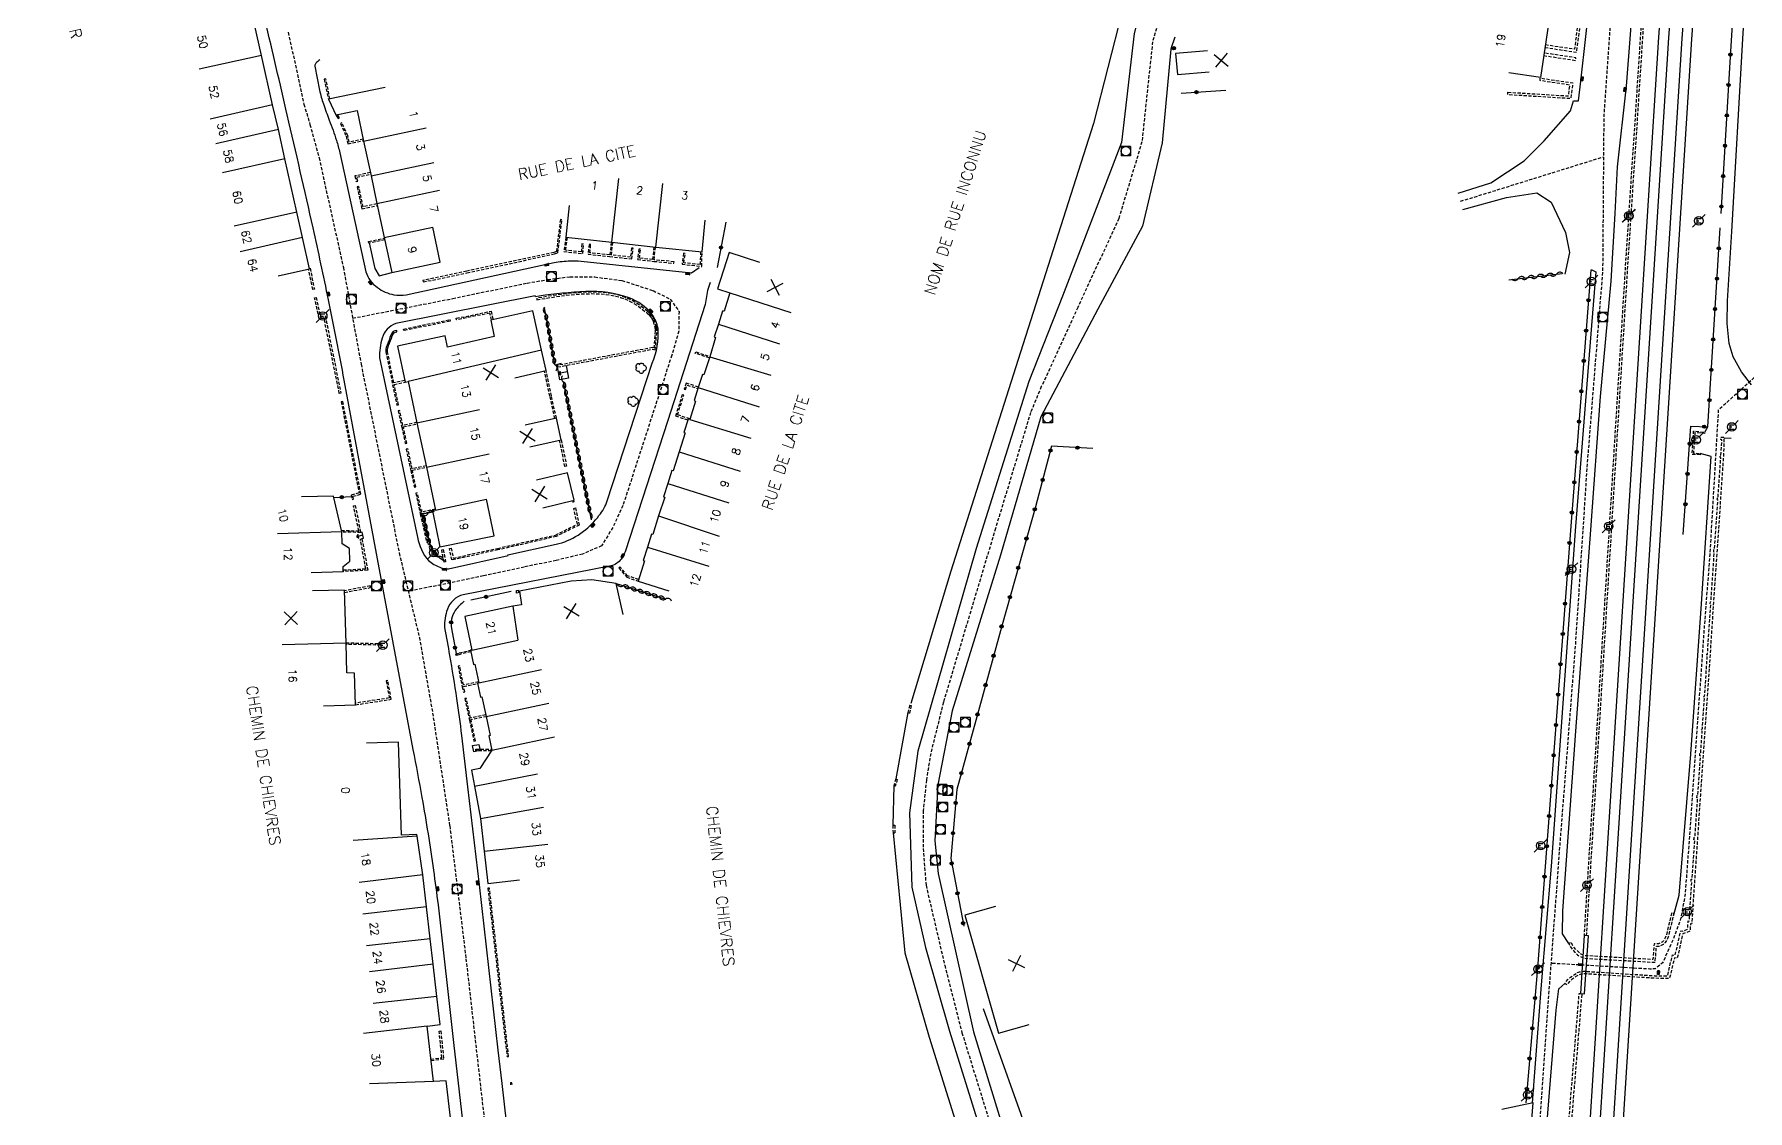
# Model space of a CAD drawing. Header units: millimetres. Extents: x 111999 to 113000, y 155000 to 156001.
# Drawn here: x 112096.5 to 112364.1, y 155271.9 to 155439.9 of the extents above; entities that cross this region are included whole.
import ezdxf
from ezdxf.enums import TextEntityAlignment as Align

# ---------------------------------------------------------------- set-up
doc = ezdxf.new("R2010")
doc.units = ezdxf.units.MM
doc.linetypes.add('DASHED', pattern=[0.75, 0.5, -0.25])
doc.layers.get('0').update_dxf_attribs({"linetype": 'CONTINUOUS'})
for name, color, linetype in [('W0001', 6, 'DASHED'), ('W0008', 7, 'CONTINUOUS'), ('W0100', 7, 'CONTINUOUS'), ('W0112', 1, 'DASHED'), ('W0120', 7, 'CONTINUOUS'), ('W0211', 2, 'CONTINUOUS'), ('W0300', 7, 'CONTINUOUS'), ('W0302', 3, 'CONTINUOUS'), ('W0310', 3, 'CONTINUOUS'), ('W0322', 7, 'CONTINUOUS'), ('W0334', 7, 'CONTINUOUS'), ('W0400', 7, 'CONTINUOUS'), ('W0420', 7, 'CONTINUOUS'), ('W0471', 7, 'CONTINUOUS'), ('W0700', 7, 'CONTINUOUS'), ('W0989', 7, 'CONTINUOUS'), ('W0991', 7, 'CONTINUOUS'), ('W1102', 7, 'CONTINUOUS')]:
    doc.layers.add(name, color=color, linetype=linetype)
doc.styles.get("Standard").update_dxf_attribs({"font": 'romans.shx', "width": 0.85})

# ---------------------------------------------------------------- blocks, each defined once
blk = doc.blocks.new('T300')
for p, q in [((-0.8, 0.51), (-0.86, 0.34)), ((-0.86, 0.34), (-0.86, 0.17)), ((-0.86, 0.17), (-0.74, 0.06)), ((-0.69, 0.63), (-0.8, 0.51)), ((-0.8, -0.06), (-0.74, 0.06)), ((-0.74, 0.06), (-0.69, 0.11)), ((-0.57, 0.69), (-0.69, 0.63)), ((-0.46, 0.69), (-0.57, 0.69)), ((-0.29, 0.63), (-0.46, 0.69)), ((-0.29, 0.63), (-0.17, 0.74)), ((-0.23, 0.57), (-0.29, 0.63)), ((-0.17, 0.74), (-0.06, 0.8)), ((-0.06, 0.8), (0.06, 0.8)), ((0.06, 0.8), (0.23, 0.74)), ((0.23, 0.74), (0.34, 0.63)), ((0.34, 0.63), (0.4, 0.51)), ((0.46, 0.46), (0.34, 0.46)), ((0.4, 0.51), (0.4, 0.46)), ((0.57, 0.4), (0.46, 0.46)), ((0.57, 0.4), (0.69, 0.29)), ((0.69, 0.29), (0.74, 0.17)), ((0.74, 0.06), (0.69, -0.17)), ((0.74, 0.17), (0.74, 0.06)), ((-0.8, -0.17), (-0.8, -0.06)), ((-0.8, -0.23), (-0.8, -0.17)), ((-0.74, -0.34), (-0.8, -0.23)), ((-0.69, -0.4), (-0.74, -0.34)), ((-0.51, -0.46), (-0.69, -0.4)), ((-0.4, -0.46), (-0.51, -0.46)), ((-0.4, -0.46), (-0.34, -0.46)), ((-0.34, -0.46), (-0.34, -0.4)), ((-0.34, -0.51), (-0.34, -0.46)), ((-0.29, -0.63), (-0.34, -0.51)), ((-0.17, -0.74), (-0.29, -0.63)), ((-0.06, -0.8), (-0.17, -0.74)), ((0.06, -0.8), (-0.06, -0.8)), ((0.17, -0.74), (0.06, -0.8)), ((0.23, -0.69), (0.17, -0.74)), ((0.29, -0.46), (0.23, -0.46)), ((0.29, -0.63), (0.23, -0.69)), ((0.46, -0.4), (0.29, -0.46)), ((0.34, -0.51), (0.29, -0.63)), ((0.34, -0.51), (0.34, -0.46)), ((0.57, -0.34), (0.46, -0.4)), ((0.63, -0.29), (0.57, -0.34)), ((0.69, -0.17), (0.63, -0.29))]:
    blk.add_line(p, q)
blk = doc.blocks.new('T400')
for p, q in [((-0.15, 0.3), (0.15, 0.3)), ((-0.15, -0.25), (-0.15, 0.3)), ((-0.15, 0.15), (0.15, 0.15)), ((-0.15, 0), (0.15, 0)), ((0.15, 0.3), (0.15, -0.25)), ((-0.15, -0.15), (0.15, -0.15)), ((-0.15, -0.25), (-0.15, -0.3)), ((-0.15, -0.3), (0.15, -0.3)), ((0.15, -0.3), (0.15, -0.25))]:
    blk.add_line(p, q)
blk = doc.blocks.new('T420')
for p, q in [((0.75, 0.75), (-0.75, 0.75)), ((-0.75, 0.75), (-0.75, -0.75)), ((0.75, 0.75), (0.75, -0.75)), ((0.75, -0.75), (-0.75, -0.75))]:
    blk.add_line(p, q)
blk.add_ellipse((0, 0), major_axis=(-0.53, 0.53), ratio=1, start_param=3.926991, end_param=10.210176)
blk = doc.blocks.new('t112o')
at = {"color": 0, "linetype": 'Continuous'}
for p, q in [((-0.5, 0.5), (0.5, 0.5)), ((-0.5, -0.5), (-0.5, 0.5)), ((0.5, 0.5), (0.5, -0.5)), ((0.5, -0.5), (-0.5, -0.5))]:
    blk.add_line(p, q, dxfattribs=at)
blk = doc.blocks.new('T471')
for p, q in [((-0.333334, 0.333334), (-0.333334, -0.333334)), ((-0.333334, 0.333334), (0.333334, 0.333334)), ((-0.333334, 0), (0, 0)), ((0.500001, 0.500001), (1.000002, 1.000002)), ((-0.500001, -0.500001), (-1.000002, -1.000002)), ((-0.333334, -0.333334), (0.333334, -0.333334))]:
    blk.add_line(p, q)
blk.add_ellipse((0, 0), major_axis=(0.471405, 0.471405), ratio=1, start_param=5.4977871438, end_param=11.780972451)
blk = doc.blocks.new('t310o')
at = {"color": 0, "linetype": 'Continuous'}
for centre, start, end in [((-0.5, 0.38), 216.8699, 323.1304), ((0.5, -0.37), 36.8699, 143.1303)]:
    blk.add_arc(centre, 0.625, start, end, dxfattribs=at)
blk = doc.blocks.new('t322o')
at = {"color": 0, "linetype": 'Continuous'}
for radius in [0.25, 0.15]:
    blk.add_circle((0, 0), radius, dxfattribs=at)
blk = doc.blocks.new('t991o')
at = {"color": 0, "linetype": 'Continuous'}
for p, q in [((-1, 1), (1, -1)), ((-1, -1), (1, 1))]:
    blk.add_line(p, q, dxfattribs=at)

msp = doc.modelspace()

# ---------------------------------------------------------------- linework, layer by layer
at = {"layer": 'W0001', "flags": 128}
for points in [[(112328.58, 155236.28), (112329.6, 155246.34), (112330.59, 155255.08), (112331.27, 155265.1), (112332.6, 155284.31), (112334.87, 155314.83), (112337.19, 155344.54), (112339.04, 155372.85), (112341.05, 155397.93), (112341.46, 155403.01), (112341.64, 155427.07), (112342.76, 155443.35), (112345.53, 155471.88), (112347.35, 155491.83), (112349.83, 155514), (112352, 155534.88), (112355.13, 155554.93), (112358.13, 155574.32), (112359.72, 155585.38), (112360.84, 155594.91), (112362.13, 155606.33), (112362.9, 155617.39), (112363.73, 155629.98), (112369.32, 155635.98), (112378.62, 155629.68), (112391.73, 155629.72), (112426.3, 155630.25), (112440.44, 155630.51), (112453.53, 155632.37), (112470.94, 155634.93), (112479.69, 155637.58), (112489.51, 155647.74), (112496.94, 155660.63)], [(112319.22, 155413.86), (112341.59, 155420.82)], [(112367.31, 155388.34), (112359.47, 155381.24), (112358.14, 155358.71), (112357.19, 155346.34), (112355.12, 155316.88), (112354.29, 155305.63), (112353.54, 155301.61), (112352.48, 155298.74), (112350.78, 155294.97), (112349.63, 155294.02), (112348.8, 155293.99), (112333.39, 155294.89)]]:
    msp.add_lwpolyline(points, dxfattribs=at)
at = {"layer": 'W0001'}
for points in [[(112276.9, 155458.88), (112271.12, 155438.76), (112269.46, 155423.13), (112265.84, 155411.17), (112259.46, 155397.3), (112253.75, 155384.92), (112252.08, 155380.89), (112246.6, 155362.8), (112238.46, 155335.65), (112236.48, 155327.67), (112235.8, 155323.52), (112235.31, 155318.75), (112235.29, 155312.82), (112235.75, 155307.07), (112238.66, 155294.59), (112241.36, 155284.06), (112247.01, 155265.79)], [(112136.14, 155440.24), (112138.6, 155429.03), (112139.54, 155425.85), (112140.95, 155420.65), (112144.75, 155403.52), (112147.52, 155388.43), (112153.47, 155358.96), (112156.62, 155345.77), (112158.69, 155333.97), (112161.36, 155316.35), (112163.9, 155295.6), (112168.59, 155254.4)], [(112146.2, 155395.6), (112161.84, 155398.68), (112173.44, 155401.1), (112176.66, 155401.63), (112180.13, 155402.09), (112184.02, 155402.04), (112188.26, 155401.5), (112193.13, 155399.92), (112195.8, 155398.58), (112197.17, 155396.66), (112197.12, 155393.57), (112196.04, 155389.82), (112188.41, 155366.35), (112186.83, 155362.93), (112185.09, 155360.07), (112182.11, 155358.79), (112178, 155357.79), (112173, 155356.76), (112166.63, 155355.37), (112154.91, 155352.94)]]:
    msp.add_lwpolyline(points, dxfattribs=at)
at = {"layer": 'W0008'}
for points in [[(112302.74, 155654.17), (112304.68, 155645.48), (112305.35, 155633.35), (112305.92, 155623.83), (112305.03, 155618.06), (112302.33, 155605.19), (112298.96, 155592.4), (112291.87, 155570.19), (112285.7, 155554.85), (112278.43, 155525.95), (112277.74, 155513.34), (112277.15, 155488.16), (112273.26, 155459.65), (112268.25, 155440.03), (112266.26, 155423.05), (112257.06, 155399.07), (112251.8, 155385.73), (112243.59, 155359.63), (112234.45, 155328.01), (112233.19, 155318.41), (112233.52, 155306.8), (112235.67, 155297.35), (112239.39, 155284.31), (112248.02, 155256.78)], [(112273.99, 155437.62), (112272.63, 155423), (112269.53, 155409.97), (112262.57, 155397.03), (112253.66, 155380.19), (112247.38, 155358.61), (112239.85, 155334.31), (112237.6, 155322.78), (112237.13, 155313.99), (112237.62, 155308.93), (112243.18, 155284.17), (112251.18, 155258.08)]]:
    msp.add_lwpolyline(points, dxfattribs=at)
at = {"layer": 'W0008', "flags": 128}
for points in [[(112318.84, 155415.11), (112323.96, 155416.73), (112329.15, 155420.16), (112332.26, 155423.32), (112336.39, 155427.97), (112336.85, 155429.52), (112337.66, 155429.53), (112337.99, 155432.63), (112339.58, 155446.59), (112341.84, 155466.7), (112344.7, 155492.6), (112346.73, 155511.19), (112351.42, 155554.5), (112353.2, 155558.94), (112356.38, 155580.72), (112359.01, 155599.85), (112360.12, 155613.24), (112360.47, 155626.68), (112360.51, 155641.43), (112360.52, 155646.05), (112360.17, 155650.65), (112359.48, 155655.22)], [(112336.12, 155297.98), (112335.14, 155299.48), (112335.18, 155303.08), (112337.22, 155331.13), (112339.58, 155362.56), (112341.08, 155383.39), (112342.75, 155401.37), (112343.35, 155411.95), (112343.75, 155419.25), (112345.12, 155431.84), (112348.64, 155476.92), (112349.98, 155492.58), (112352.06, 155510.94), (112353.96, 155528.59), (112356.04, 155545.27), (112357.88, 155558.86), (112361.09, 155580.09), (112362.87, 155591.49), (112365.02, 155609.33), (112367.43, 155627.38), (112368.16, 155628.08), (112369.8, 155627.84)], [(112364.68, 155385.18), (112363.1, 155387.23), (112361.79, 155389.6), (112361.18, 155391.65), (112360.86, 155394.76), (112360.89, 155398.3), (112361.56, 155409.16), (112363.31, 155439.2), (112364.99, 155466.83)], [(112319.59, 155412.6), (112326.39, 155414.46), (112331.12, 155415.2), (112333.38, 155413.74), (112335.6, 155409), (112336.23, 155405.87), (112335.51, 155402.48)], [(112339.6, 155403.21), (112340.36, 155402.82), (112339.67, 155394.48), (112337.15, 155363.08), (112333.39, 155310.08), (112331.81, 155291.52), (112330.43, 155273.13)], [(112357.35, 155377.81), (112357.83, 155378.65)], [(112352.58, 155302.65), (112353.38, 155305.53), (112355.17, 155327.57), (112356.85, 155351), (112358.36, 155374), (112356.64, 155374.5)], [(112329.59, 155236.15), (112331.12, 155252.13), (112332.04, 155258.14), (112332.68, 155269.57), (112334.14, 155287.59), (112334.57, 155290.9), (112335.5, 155291.76)]]:
    msp.add_lwpolyline(points, dxfattribs=at)
for points in [[(112165.38, 155253.07), (112162.01, 155282.52), (112162.01, 155282.52), (112159.59, 155304.01, 0.0024), (112158.87, 155309.46, 0.0096), (112157.08, 155320.77, 0.003), (112155.68, 155328.28), (112155.68, 155328.28), (112150.83, 155354.16), (112144.89, 155385.91, 0.0046), (112142.43, 155398.5, 0.0028), (112140.04, 155409.69), (112140.04, 155409.69, 0.001428), (112136, 155427.34, 0.0007), (112132.53, 155442.15)], [(112141.06, 155435.92, 0.0814), (112140.47, 155435.42, 0.2097), (112140.31, 155434.96), (112141.04, 155431.2, 0.0336), (112141.63, 155429.07, 0.008), (112142.56, 155426.5, -0.0158), (112143.68, 155423.37, -0.021), (112144.19, 155421.44), (112148.27, 155402.86, 0.1774), (112150.09, 155400.41, 0.1234), (112152.65, 155399.26, 0.0521), (112154.56, 155399.25), (112154.56, 155399.25), (112177.67, 155404.29, -0.0308), (112180.16, 155404.58, -0.0341), (112181.87, 155404.51), (112199.12, 155402.69), (112200.33, 155403.53), (112200.33, 155403.53)], [(112202.05, 155401.17), (112201.62, 155399.95), (112201.24, 155397.72), (112195.35, 155379.47), (112188.83, 155359.31, -0.084), (112188, 155357.81, -0.1582), (112186.33, 155356.89), (112163.44, 155352.44, 0.2387), (112161, 155350.19, 0.0938), (112160.56, 155347.31, -0.0013), (112161.34, 155342.95, -0.0069), (112162.43, 155336.23, -0.0043), (112163.21, 155330.48), (112163.21, 155330.48), (112164.16, 155322.43), (112165.95, 155307.16), (112168.9, 155281.32), (112168.9, 155281.32), (112169.51, 155276.14), (112172, 155254.01)]]:
    msp.add_lwpolyline(points, format="xyb", dxfattribs=at)
msp.add_lwpolyline([(112174.78, 155398.93), (112174.72, 155399.09), (112152.97, 155394.76, 0.2489), (112150.81, 155392.5, 0.089), (112150.42, 155389.41), (112150.42, 155389.41), (112156.33, 155361.42, 0.1338), (112158.06, 155357.76, 0.089), (112159.82, 155356.73, 0.1511), (112161.15, 155356.49), (112170.47, 155358.54), (112170.45, 155358.67), (112177.97, 155360.32, 0.0916), (112181.41, 155361.75, 0.027563), (112182.26, 155362.37, 0.092346), (112184.67, 155364.81, 0.1156), (112185.95, 155367.12), (112192.98, 155388.58, 0.1215), (112193.9, 155393.99, 0.1137), (112192.9, 155396.28, 0.1391), (112189.4, 155398.77, 0.1004), (112182.62, 155399.75, 0.0274), (112175.35, 155399.05), (112175.35, 155399.05)], format="xyb", close=True, dxfattribs=at)
at = {"layer": 'W0100', "flags": 128}
for points in [[(112134.59, 155402.23), (112139.47, 155403.34), (112138.37, 155408.18), (112137.47, 155412.18), (112135.63, 155420.48), (112134.6, 155425.05), (112133.71, 155428.92), (112131.98, 155436.64), (112130.13, 155444.67), (112129.25, 155448.36), (112128.11, 155453.53), (112126.83, 155459.11), (112125.43, 155464.92), (112123.68, 155472.76), (112122.41, 155478.19), (112121.13, 155483.63), (112119.59, 155490.32), (112118.81, 155493.96), (112117.64, 155499.09), (112117.64, 155499.09), (112112.77, 155497.98)], [(112328.17, 155443.33), (112333.11, 155442.59), (112331.7, 155433.18), (112326.75, 155433.93)], [(112151.27, 155431.63), (112142.42, 155429.78), (112143.61, 155427.26), (112143.91, 155427.41), (112146.92, 155428.04), (112147.92, 155423.27), (112149.08, 155417.84), (112150, 155413.53), (112151.14, 155408.18), (112152.31, 155402.73), (112159.89, 155404.36), (112158.72, 155409.8)], [(112180.03, 155413.22), (112179.49, 155408.25), (112186.67, 155407.47), (112193.56, 155406.72), (112200.77, 155405.95), (112201.25, 155410.93)], [(112209.78, 155404.32), (112205.02, 155405.85), (112203.2, 155400.18), (112205.12, 155399.56), (112204.2, 155396.68), (112203.98, 155396.73), (112203.33, 155394.69), (112202.68, 155392.68), (112202.87, 155392.62), (112201.96, 155389.59), (112201.03, 155386.74), (112200.82, 155386.8), (112200.17, 155384.77), (112199.53, 155382.74), (112199.72, 155382.68), (112198.84, 155379.81), (112198.61, 155379.87), (112197.94, 155377.75), (112198.13, 155377.69), (112196.27, 155371.79), (112196.04, 155371.84), (112195.4, 155369.81), (112194.75, 155367.74), (112194.94, 155367.68), (112193.95, 155364.76), (112193.06, 155361.85), (112192.9, 155361.89), (112192.26, 155359.85), (112191.57, 155357.8), (112191.79, 155357.71), (112190.79, 155354.57), (112190.79, 155354.57), (112195.56, 155353.05)], [(112171.55, 155386.3), (112176.42, 155387.42), (112175.69, 155390.61), (112175.69, 155390.61), (112174.36, 155396.76), (112167.79, 155395.29), (112168.33, 155392.75), (112161.04, 155391.09), (112160.65, 155392.85), (112153.23, 155391.23), (112154.39, 155385.63), (112154.39, 155385.63), (112154.86, 155385.73), (112156.24, 155379.28), (112157.73, 155372.35), (112159.16, 155365.64), (112158.67, 155365.53), (112159.84, 155359.9), (112168.28, 155361.65), (112167.1, 155367.33)], [(112173.87, 155375.53), (112178.76, 155376.6), (112178.02, 155379.98), (112178.02, 155379.98), (112173.13, 155378.91)], [(112175.92, 155366.02), (112180.78, 155367.18), (112179.75, 155371.47), (112179.75, 155371.47), (112174.89, 155370.3)], [(112139.73, 155355.93), (112144.73, 155356.05), (112144.7, 155356.82), (112145.75, 155357.66), (112145.71, 155359.65), (112144.55, 155360.39), (112144.49, 155362.25), (112143.2, 155367.83), (112138.2, 155367.71)], [(112188.47, 155349.33), (112187.34, 155354.2), (112183.54, 155354.75), (112180.34, 155354.54), (112172.28, 155353.01), (112172.59, 155350.86), (112171.2, 155350.65), (112163.71, 155349.05), (112164.83, 155343.8), (112164.6, 155343.77), (112165.07, 155341.53), (112165.3, 155341.58), (112165.91, 155338.68), (112165.7, 155338.63), (112166.15, 155336.45), (112166.38, 155336.5), (112167.05, 155333.41), (112167.66, 155330.47), (112167.45, 155330.43), (112167.94, 155328.16), (112166.08, 155325.33), (112166.08, 155325.33), (112164.76, 155325.06), (112165.25, 155322.53), (112166.17, 155317.49), (112166.72, 155312.42), (112167.3, 155307.37), (112167.3, 155307.37), (112172.27, 155307.94)], [(112141.66, 155335.11), (112146.66, 155335.26), (112146.51, 155340.17), (112145.3, 155340.23), (112145.17, 155344.88), (112144.93, 155353.17), (112144.93, 155353.17), (112139.93, 155353.02)], [(112157.21, 155264.39), (112162.18, 155264.97), (112160.83, 155276.55), (112160.83, 155276.55), (112158.82, 155276.46), (112157.82, 155285.08), (112159.85, 155285.33), (112159.35, 155289.73), (112158.76, 155294.74), (112158.32, 155298.73), (112157.76, 155303.7), (112157.16, 155308.71), (112156.29, 155314.72), (112156.25, 155315.02), (112156.25, 155315.02), (112153.82, 155314.88), (112153.36, 155329.43), (112153.36, 155329.43), (112148.36, 155329.27)], [(112324.96, 155262.88), (112329.85, 155263.95), (112330.58, 155273.13), (112325.69, 155272.06)]]:
    msp.add_lwpolyline(points, dxfattribs=at)
at = {"layer": 'W0100'}
for points in [[(112279.71, 155437.34), (112274.73, 155436.92), (112275, 155433.67), (112279.98, 155434.09)], [(112179.53, 155388.24), (112179.9, 155386.24), (112178.58, 155385.99), (112178.21, 155387.99)], [(112179.72, 155387.24), (112178.4, 155386.99), (112178.73, 155386.76), (112178.62, 155387.32), (112178.4, 155386.99)], [(112147.79, 155361.72), (112146.81, 155361.49), (112147.15, 155361.28), (112147.02, 155361.83), (112146.81, 155361.49)], [(112147.66, 155361.15), (112147.65, 155361.21), (112147.9, 155361.25), (112147.68, 155362.19), (112147.46, 155362.15)], [(112246.61, 155303.77), (112241.8, 155302.4), (112247.04, 155283.99), (112251.85, 155285.35)]]:
    msp.add_lwpolyline(points, dxfattribs=at)
at = {"layer": 'W0112'}
for p, q in [((112233.2, 155335.18), (112232.9, 155334.03)), ((112232.9, 155334.03), (112233.15, 155333.97)), ((112231.02, 155323.68), (112230.7, 155322.61)), ((112230.7, 155322.61), (112230.94, 155322.54)), ((112230.57, 155316.44), (112230.59, 155315.26)), ((112230.59, 155315.26), (112230.87, 155315.26))]:
    msp.add_line(p, q, dxfattribs=at)
at = {"layer": 'W0112', "flags": 128}
for points in [[(112338.9, 155299.18), (112345.46, 155405.56), (112346.9, 155427.26), (112348.57, 155453.18), (112349.42, 155463.81), (112349.02, 155463.84), (112348.17, 155453.21), (112346.5, 155427.29), (112345.06, 155405.59), (112338.5, 155299.2)], [(112332.4, 155437.88), (112337.35, 155437.13), (112338.25, 155444.01), (112338.31, 155444.53), (112337.92, 155444.58), (112337.85, 155444.07), (112337.01, 155437.59), (112332.46, 155438.27)], [(112332.21, 155436.61), (112337.18, 155435.86), (112337.24, 155436.26), (112332.27, 155437.01)], [(112355.69, 155314.19), (112355.72, 155314.58)], [(112336.04, 155269.09), (112337.75, 155290.2), (112338.15, 155290.17), (112336.44, 155269.05)]]:
    msp.add_lwpolyline(points, dxfattribs=at)
at = {"layer": 'W0112'}
for points in [[(112142.66, 155429.83), (112142.02, 155432.96), (112141.78, 155432.91), (112142.42, 155429.78)], [(112143.61, 155427.26), (112143.93, 155426.76), (112144.14, 155426.89), (112143.83, 155427.37)], [(112147.86, 155423.57), (112145.66, 155423.11), (112145.43, 155424.09), (112144.52, 155426.11), (112144.29, 155426.01), (112145.19, 155424.01), (112145.47, 155422.81), (112147.91, 155423.33)], [(112148.98, 155418.33), (112146.56, 155417.81), (112146.75, 155416.94), (112146.99, 155416.99), (112146.85, 155417.62), (112149.03, 155418.08)], [(112150.01, 155413.45), (112147.85, 155412.99), (112147.16, 155416.17), (112146.92, 155416.11), (112147.66, 155412.69), (112150.06, 155413.21)], [(112151.22, 155407.84), (112148.74, 155407.34), (112148.7, 155407.59), (112151.16, 155408.08)], [(112179.49, 155408.25), (112179.19, 155406), (112182.15, 155405.69), (112182.25, 155407.19), (112182, 155407.2), (112181.92, 155405.96), (112179.47, 155406.22), (112179.74, 155408.22)], [(112186.58, 155407.48), (112186.37, 155405.48), (112186.37, 155405.48), (112183.25, 155405.8), (112183.38, 155407.11), (112183.13, 155407.13), (112182.97, 155405.58), (112186.34, 155405.23), (112189.82, 155404.86), (112190, 155406.53), (112189.76, 155406.56), (112189.6, 155405.14), (112186.62, 155405.45), (112186.83, 155407.45)], [(112193.25, 155406.75), (112193.04, 155404.75), (112190.99, 155404.97), (112191.15, 155406.37), (112190.9, 155406.4), (112190.71, 155404.75), (112193.26, 155404.48), (112196.37, 155404.19), (112196.4, 155404.43), (112193.29, 155404.72), (112193.5, 155406.73)], [(112200.52, 155405.98), (112200.47, 155403.97), (112197.93, 155404.25), (112198.14, 155405.71), (112197.89, 155405.74), (112197.65, 155404.03), (112200.71, 155403.69), (112200.77, 155405.95)], [(112139.46, 155403.39), (112139.55, 155403.41), (112140.23, 155400.14), (112139.98, 155400.09), (112139.32, 155403.31)], [(112167.88, 155395.31), (112167.64, 155396.4), (112162.44, 155395.35), (112162.39, 155395.6), (112167.83, 155396.69), (112168.13, 155395.36)], [(112154.34, 155385.88), (112152.63, 155385.53), (112151.65, 155390.37), (112151.63, 155390.68), (112151.69, 155390.99), (112151.82, 155391.33), (112151.98, 155391.7), (112152.14, 155392.11), (112152.27, 155392.49), (112152.39, 155392.85), (112152.52, 155393.13), (112152.67, 155393.31), (112152.88, 155393.41), (112153.13, 155393.46), (112153.09, 155393.7), (112152.8, 155393.65), (112152.51, 155393.51), (112152.31, 155393.27), (112152.16, 155392.94), (112152.03, 155392.57), (112151.91, 155392.19), (112151.75, 155391.79), (112151.58, 155391.42), (112151.45, 155391.06), (112151.38, 155390.7), (112151.4, 155390.34), (112152.44, 155385.23), (112153.13, 155382.04), (112153.37, 155382.09), (112152.68, 155385.28), (112154.39, 155385.63)], [(112201.9, 155389.4), (112199.71, 155390.12), (112199.79, 155390.36), (112201.97, 155389.63)], [(112177.77, 155379.93), (112177.01, 155383.43), (112176.18, 155387.36)], [(112178.02, 155379.98), (112177.25, 155383.48), (112176.42, 155387.42)], [(112198.86, 155379.9), (112196.94, 155380.51), (112197.92, 155383.58), (112197.68, 155383.65), (112196.62, 155380.35), (112198.57, 155379.73)], [(112200.2, 155384.86), (112198.3, 155385.47), (112197.97, 155384.53), (112198.2, 155384.45), (112198.45, 155385.16), (112200.12, 155384.62)], [(112156.23, 155379.35), (112154.05, 155378.88), (112153.55, 155381.2), (112153.31, 155381.15), (112153.86, 155378.58), (112154.4, 155376.05), (112154.64, 155376.1), (112154.11, 155378.64), (112154.11, 155378.64), (112156.28, 155379.1)], [(112178.76, 155376.6), (112179.61, 155372.5), (112179.36, 155372.45), (112178.51, 155376.54)], [(112157.68, 155372.58), (112155.49, 155372.11), (112154.83, 155375.21), (112154.58, 155375.16), (112155.3, 155371.82), (112155.84, 155369.21), (112156.08, 155369.26), (112155.54, 155371.87), (112155.54, 155371.87), (112157.73, 155372.33)], [(112159.13, 155365.8), (112156.96, 155365.35), (112156.29, 155368.34), (112156.05, 155368.28), (112156.77, 155365.05), (112157.73, 155360.63), (112157.98, 155360.68), (112157.02, 155365.1), (112158.69, 155365.45)], [(112144.44, 155362.47), (112147.16, 155362.4), (112146.35, 155366.33), (112146.59, 155366.38), (112147.46, 155362.15), (112144.49, 155362.22)], [(112180.52, 155367.12), (112180.57, 155366.91), (112180.81, 155366.97), (112180.76, 155367.18)], [(112144.72, 155356.3), (112148.26, 155356.49), (112147.42, 155361.11), (112147.66, 155361.15), (112148.56, 155356.26), (112144.73, 155356.05)], [(112190.87, 155354.8), (112189.15, 155355.39), (112187.95, 155356.78), (112187.76, 155356.61), (112189.01, 155355.18), (112190.79, 155354.57)], [(112144.94, 155352.8), (112148.99, 155353.55), (112148.94, 155353.81), (112144.94, 155353.05)], [(112172.31, 155352.76), (112171.8, 155352.67), (112171.78, 155353.11), (112172.03, 155353.13), (112172.04, 155352.97), (112172.28, 155353.01)], [(112145.17, 155344.93), (112150.58, 155344.82), (112150.58, 155344.57), (112145.18, 155344.68)], [(112164.66, 155343.52), (112162.92, 155343.12), (112162.37, 155342.94), (112162.3, 155343.18), (112162.85, 155343.36), (112164.6, 155343.77)], [(112165.87, 155338.85), (112163.49, 155338.35), (112162.92, 155341.34), (112162.68, 155341.29), (112163.29, 155338.05), (112163.49, 155337.2), (112163.74, 155337.26), (112163.53, 155338.1), (112165.71, 155338.56)], [(112146.66, 155335.26), (112152.23, 155336.11), (112151.7, 155339.02), (112151.45, 155338.97), (112151.94, 155336.32), (112146.65, 155335.51)], [(112166.99, 155333.69), (112164.63, 155333.18), (112163.96, 155336.26), (112163.71, 155336.21), (112164.44, 155332.89), (112167.04, 155333.45)], [(112233.2, 155335.18), (112233.45, 155335.12), (112233.15, 155333.97)], [(112167.88, 155328.06), (112165.46, 155328.05), (112165.46, 155328.3), (112167.91, 155328.31)], [(112231.02, 155323.68), (112231.26, 155323.61), (112230.94, 155322.54)], [(112230.57, 155316.44), (112230.85, 155316.45), (112230.87, 155315.26)], [(112158.41, 155279.93), (112160.15, 155280.16), (112159.72, 155284.31), (112159.97, 155284.33), (112160.42, 155279.94), (112158.44, 155279.68)], [(112171.1, 155275.97), (112171.08, 155276.25), (112170.83, 155276.22), (112170.86, 155275.94)]]:
    msp.add_lwpolyline(points, dxfattribs=at)
at = {"layer": 'W0112', "flags": 128}
for points in [[(112326.62, 155430.89), (112336.07, 155430.31), (112336.29, 155432), (112331.63, 155432.7), (112331.68, 155433.1), (112336.74, 155432.34), (112336.42, 155429.88), (112326.59, 155430.49)], [(112335.82, 155291.53), (112335.5, 155291.76), (112335.99, 155292.37), (112336.37, 155292.71), (112337.01, 155293.15), (112337.5, 155293.44), (112337.82, 155293.56), (112338.41, 155293.66), (112349.5, 155292.96), (112351.54, 155292.93), (112352.32, 155296.23), (112352.74, 155296.14), (112353.62, 155299.98), (112353.62, 155299.98), (112353.62, 155299.98), (112353.9, 155299.91), (112354.67, 155300.21), (112354.75, 155301.11), (112354.78, 155301.5), (112354.93, 155301.49), (112355.35, 155307.64), (112355.22, 155307.65), (112355.26, 155308.05), (112355.38, 155308.05), (112355.8, 155314.18), (112355.67, 155314.19), (112355.7, 155314.58), (112355.7, 155314.58), (112355.83, 155314.58), (112356.25, 155320.71), (112356.12, 155320.72), (112356.15, 155321.12), (112356.15, 155321.12), (112356.27, 155321.11), (112356.69, 155327.27), (112356.58, 155327.28), (112356.6, 155327.68), (112356.6, 155327.68), (112356.72, 155327.67), (112356.96, 155331.11), (112356.85, 155331.12), (112356.88, 155331.51), (112356.88, 155331.51), (112356.98, 155331.5), (112357.3, 155336.19), (112357.21, 155336.2), (112357.24, 155336.6), (112357.24, 155336.6), (112357.33, 155336.59), (112357.75, 155342.74), (112357.64, 155342.75), (112357.67, 155343.14), (112357.78, 155343.13), (112357.78, 155343.13), (112358.3, 155350.92), (112358.19, 155350.93), (112358.23, 155351.33), (112358.32, 155351.32), (112358.85, 155359.1), (112358.75, 155359.1), (112358.78, 155359.51), (112358.88, 155359.5), (112359.41, 155367.29), (112359.31, 155367.29), (112359.34, 155367.7), (112359.44, 155367.69), (112359.44, 155367.69), (112359.86, 155373.85), (112359.74, 155373.85), (112359.77, 155374.24), (112359.86, 155374.24), (112359.86, 155374.24), (112360.05, 155376.64), (112359.89, 155376.65), (112359.89, 155377.05), (112360.36, 155377.05), (112360.36, 155377.05), (112360.29, 155374.25), (112360.29, 155374.25), (112359.83, 155367.66), (112359.83, 155367.66), (112359.28, 155359.47), (112358.72, 155351.29), (112358.72, 155351.29), (112358.18, 155343.11), (112357.73, 155336.57), (112357.73, 155336.57), (112357.38, 155331.48), (112357.38, 155331.48), (112357.12, 155327.64), (112357.12, 155327.64), (112356.67, 155321.09), (112356.67, 155321.09), (112356.23, 155314.55), (112356.23, 155314.55), (112355.78, 155308.02), (112355.78, 155308.02), (112355.31, 155301.07), (112355.14, 155301.08), (112355.05, 155299.92), (112353.92, 155299.49), (112353.05, 155295.67), (112352.62, 155295.76), (112351.85, 155292.52), (112349.48, 155292.56), (112338.43, 155293.26), (112337.9, 155293.17), (112337.69, 155293.08), (112337.22, 155292.81), (112336.6, 155292.38), (112336.28, 155292.1)], [(112356.64, 155374.29), (112355.38, 155374.34), (112355.62, 155377.99), (112357.35, 155377.81), (112357.35, 155377.81), (112357.31, 155377.61), (112355.81, 155377.76), (112355.6, 155374.54), (112356.64, 155374.5)], [(112352.19, 155302.75), (112351.32, 155299.19), (112351.2, 155298.86), (112350.9, 155298.39), (112350.71, 155298.21), (112350.26, 155297.97), (112350.15, 155297.95), (112349.44, 155297.95), (112349.25, 155295.48), (112338.61, 155296.08), (112338.04, 155296.33), (112337.78, 155296.52), (112337.25, 155297.04), (112336.84, 155297.51), (112336.71, 155297.7), (112336.49, 155298.14), (112336.12, 155297.98), (112336.36, 155297.51), (112336.53, 155297.26), (112336.96, 155296.76), (112337.51, 155296.22), (112337.86, 155295.98), (112338.53, 155295.68), (112349.62, 155295.05), (112349.81, 155297.55), (112350.17, 155297.55), (112350.41, 155297.6), (112350.93, 155297.88), (112351.22, 155298.15), (112351.56, 155298.68), (112351.71, 155299.09), (112352.58, 155302.65)]]:
    msp.add_lwpolyline(points, close=True, dxfattribs=at)
at = {"layer": 'W0112'}
for points in [[(112178.64, 155411.02), (112178.02, 155406.01), (112177.64, 155405.87), (112164.01, 155402.95), (112157.18, 155401.5), (112157.23, 155401.26), (112164.06, 155402.7), (112177.71, 155405.63), (112178.25, 155405.82), (112178.89, 155410.98)], [(112140.49, 155398.85), (112141.17, 155395.81), (112141.92, 155395.97), (112144.36, 155383.91), (112144.12, 155383.86), (112141.73, 155395.67), (112140.98, 155395.52), (112140.25, 155398.79)], [(112174.99, 155398.49), (112175.75, 155398.61), (112176.52, 155398.74), (112177.28, 155398.86), (112178.05, 155398.98), (112178.81, 155399.08), (112179.58, 155399.18), (112180.35, 155399.26), (112181.13, 155399.34), (112181.9, 155399.39), (112182.68, 155399.43), (112183.46, 155399.44), (112184.24, 155399.43), (112185.02, 155399.4), (112185.78, 155399.33), (112186.54, 155399.22), (112187.28, 155399.06), (112188.01, 155398.86), (112188.72, 155398.61), (112189.44, 155398.29), (112190.14, 155397.9), (112190.81, 155397.47), (112191.47, 155396.99), (112192.09, 155396.48), (112192.27, 155396.32), (112192.44, 155396.16), (112192.6, 155396), (112192.74, 155395.83), (112192.88, 155395.65), (112192.91, 155395.59), (112192.95, 155395.53), (112192.99, 155395.47), (112193.02, 155395.4), (112193.05, 155395.33), (112193.07, 155395.3), (112193.08, 155395.26), (112193.1, 155395.22), (112193.11, 155395.18), (112193.12, 155395.13), (112193.39, 155394.14), (112193.41, 155394.08), (112193.42, 155394.03), (112193.43, 155393.97), (112193.44, 155393.92), (112193.45, 155393.86), (112193.45, 155393.81), (112193.45, 155393.77), (112193.46, 155393.72), (112193.46, 155393.68), (112193.45, 155393.63), (112193.24, 155390.97), (112193.04, 155391.02), (112178.16, 155388.24), (112178.21, 155387.99), (112193.03, 155390.77), (112193.47, 155390.65), (112193.7, 155393.61), (112193.71, 155393.67), (112193.71, 155393.72), (112193.7, 155393.78), (112193.7, 155393.83), (112193.69, 155393.89), (112193.69, 155393.95), (112193.68, 155394.02), (112193.66, 155394.08), (112193.65, 155394.14), (112193.63, 155394.2), (112193.36, 155395.2), (112193.35, 155395.25), (112193.33, 155395.3), (112193.32, 155395.34), (112193.3, 155395.39), (112193.28, 155395.43), (112193.25, 155395.51), (112193.21, 155395.58), (112193.17, 155395.66), (112193.13, 155395.73), (112193.08, 155395.8), (112192.94, 155395.99), (112192.78, 155396.17), (112192.61, 155396.34), (112192.44, 155396.51), (112192.26, 155396.67), (112191.62, 155397.19), (112190.96, 155397.68), (112190.27, 155398.12), (112189.55, 155398.51), (112188.81, 155398.84), (112188.08, 155399.1), (112187.34, 155399.31), (112186.58, 155399.46), (112185.81, 155399.57), (112185.03, 155399.65), (112184.25, 155399.68), (112183.46, 155399.69), (112182.68, 155399.68), (112181.89, 155399.64), (112181.11, 155399.58), (112180.33, 155399.51), (112179.55, 155399.43), (112178.78, 155399.33), (112178.01, 155399.22), (112177.24, 155399.11), (112176.48, 155398.99), (112175.71, 155398.86), (112174.95, 155398.73)], [(112161.41, 155395.13), (112154.19, 155393.67), (112154.14, 155393.91), (112161.36, 155395.38)], [(112144.42, 155382.56), (112147.2, 155368.33), (112145.95, 155367.98), (112146.11, 155367.31), (112146.35, 155367.37), (112146.25, 155367.8), (112147.49, 155368.15), (112144.66, 155382.61)], [(112161.58, 155359.71), (112161.91, 155358.16), (112168.84, 155359.67), (112177.89, 155361.76), (112181.3, 155363.45), (112180.74, 155365.92), (112180.98, 155365.98), (112181.59, 155363.31), (112177.98, 155361.53), (112168.9, 155359.43), (112161.71, 155357.87), (112161.33, 155359.66)], [(112160.35, 155359.48), (112160.73, 155357.57), (112160.49, 155357.52), (112160.11, 155359.44)], [(112164.46, 155332.84), (112165.14, 155329.56), (112165.39, 155329.61), (112164.7, 155332.89)], [(112167.32, 155306.6), (112170.32, 155280.32), (112170.56, 155280.35), (112167.57, 155306.63)]]:
    msp.add_lwpolyline(points, close=True, dxfattribs=at)
at = {"layer": 'W0120', "flags": 128}
msp.add_lwpolyline([(112338.55, 155299.22), (112337.95, 155290.19), (112338.6, 155290.14), (112339.19, 155299.18)], close=True, dxfattribs=at)
at = {"layer": 'W0211'}
for p, q in [((112232.9, 155334.03), (112231.02, 155323.68)), ((112230.7, 155322.61), (112230.57, 155316.44))]:
    msp.add_line(p, q, dxfattribs=at)
for points in [[(112293.6, 155689.02), (112294, 155683.81), (112303.62, 155642.48), (112303.47, 155619.14), (112299.43, 155600.14), (112291.9, 155573.59), (112278.56, 155537.66), (112275.97, 155525.53), (112275.38, 155514.4), (112274.69, 155490.62), (112273.57, 155474.85), (112270.86, 155461.01), (112261.91, 155426), (112249.74, 155387.86), (112239.61, 155356.12), (112233.35, 155335.44)], [(112230.59, 155315.26), (112232.46, 155296.53), (112236.22, 155283.37), (112240.55, 155269.56), (112244.93, 155255.56)]]:
    msp.add_lwpolyline(points, dxfattribs=at)
at = {"layer": 'W0302'}
msp.add_line((112244.69, 155287.85), (112254.31, 155260.75), dxfattribs=at)
at = {"layer": 'W0310'}
for p, q in [((112152.39, 155385.48), (112152.39, 155385.48)), ((112163.24, 155338.3), (112163.24, 155338.3))]:
    msp.add_line(p, q, dxfattribs=at)
at = {"layer": 'W0310', "flags": 128}
for points in [[(112326.75, 155401.62), (112335.08, 155402.57)], [(112178.79, 155388.52), (112177.81, 155388.25), (112177.81, 155388.25), (112176.16, 155397.24)], [(112183.5, 155364.12), (112179.15, 155385.73), (112179.15, 155385.73)]]:
    msp.add_lwpolyline(points, dxfattribs=at)
msp.add_lwpolyline([(112158.72, 155365.31), (112157.16, 155364.99), (112158.18, 155360.48, 0.1405), (112159.2, 155358.73, 0.0484), (112160.54, 155357.71), (112160.54, 155357.71)], format="xyb", dxfattribs=at)
at = {"layer": 'W0310'}
msp.add_lwpolyline([(112187.34, 155354.2), (112195.13, 155351.73)], dxfattribs=at)
at = {"layer": 'W0322'}
for p, q in [((112275.6, 155430.73), (112282.57, 155431.2)), ((112186.59, 155405.2), (112186.59, 155405.2))]:
    msp.add_line(p, q, dxfattribs=at)
at = {"layer": 'W0322', "flags": 128}
for points in [[(112364.68, 155488.9), (112361.4, 155437.31), (112359.87, 155411.94)], [(112204.46, 155410.58), (112203.14, 155403.5), (112203.14, 155403.5)], [(112354.01, 155361.82), (112355.19, 155378.73), (112357.83, 155378.65), (112359.74, 155409.71)], [(112339.57, 155403.14), (112336.44, 155363.14), (112331.26, 155294.11), (112329.39, 155273.11)], [(112361.49, 155376.83), (112360.4, 155376.87)], [(112143.25, 155367.6), (112146, 155367.76)], [(112170.96, 155352.94), (112164.65, 155351.6), (112164.65, 155351.6)]]:
    msp.add_lwpolyline(points, dxfattribs=at)
at = {"layer": 'W0322'}
for points in [[(112274.59, 155439.48), (112273.99, 155437.68), (112274.72, 155437.79)], [(112261.79, 155375.25), (112255.36, 155375.62), (112252.84, 155366.16), (112247.62, 155347.76), (112240.57, 155322.01), (112239.6, 155311.28), (112241.63, 155300.7)]]:
    msp.add_lwpolyline(points, dxfattribs=at)
at = {"layer": 'W0322', "flags": 128}
msp.add_lwpolyline([(112163.64, 155351.41, 0.0713), (112162.22, 155349.96, 0.1889), (112161.62, 155347.18), (112162.35, 155343.26), (112162.35, 155343.26)], format="xyb", dxfattribs=at)
at = {"layer": 'W0334', "flags": 128}
msp.add_lwpolyline([(112148.8, 155407.35), (112149.65, 155403.36), (112150.35, 155402.24), (112152.31, 155402.73), (112152.31, 155402.73)], dxfattribs=at)
at = {"layer": 'W0700', "flags": 128}
for points in [[(112364.31, 155580.29), (112363.12, 155571.92), (112362.22, 155565.33), (112361.11, 155556.85), (112359.87, 155546.98), (112358.8, 155538.05), (112357.93, 155530.39), (112357.01, 155521.9), (112356.1, 155513.18), (112355.22, 155504.28), (112354.25, 155494), (112353.35, 155483.67), (112352.46, 155472.73), (112352.08, 155467.54), (112351.58, 155460.32), (112351.03, 155452.29), (112350.24, 155440.9), (112350.15, 155439.49), (112337.24, 155235.51)], [(112364.68, 155571.71), (112363.78, 155565.12), (112362.67, 155556.65), (112361.43, 155546.79), (112360.36, 155537.87), (112359.5, 155530.22), (112358.57, 155521.73), (112357.67, 155513.02), (112356.78, 155504.13), (112355.82, 155493.86), (112354.92, 155483.53), (112354.03, 155472.61), (112353.65, 155467.43), (112353.15, 155460.21), (112352.6, 155452.19), (112351.81, 155440.8), (112351.72, 155439.39), (112338.81, 155235.38)], [(112364.73, 155556.38), (112363.49, 155546.53), (112362.43, 155537.63), (112361.56, 155529.99), (112360.64, 155521.51), (112359.73, 155512.81), (112358.85, 155503.93), (112357.89, 155493.67), (112356.99, 155483.36), (112356.1, 155472.44), (112355.72, 155467.29), (112355.22, 155460.07), (112354.67, 155452.04), (112353.88, 155440.65), (112353.79, 155439.25), (112340.88, 155235.21)], [(112364.97, 155546.35), (112363.9, 155537.46), (112363.04, 155529.83), (112362.12, 155521.36), (112361.21, 155512.66), (112360.33, 155503.79), (112359.37, 155493.54), (112358.47, 155483.24), (112357.58, 155472.33), (112357.2, 155467.19), (112356.71, 155459.97), (112356.16, 155451.94), (112355.37, 155440.55), (112355.27, 155439.16), (112342.36, 155235.08)]]:
    msp.add_lwpolyline(points, dxfattribs=at)
at = {"layer": 'W1102'}
for p, q in [((112131.98, 155436.64), (112122.22, 155434.46)), ((112133.71, 155428.92), (112123.96, 155426.66)), ((112134.6, 155425.05), (112124.85, 155422.85)), ((112147.92, 155423.27), (112157.71, 155425.33)), ((112135.63, 155420.48), (112125.87, 155418.32)), ((112149.08, 155417.84), (112158.86, 155419.92)), ((112186.67, 155407.47), (112187.76, 155417.41)), ((112193.56, 155406.72), (112194.63, 155416.66)), ((112150, 155413.53), (112159.78, 155415.6)), ((112137.47, 155412.18), (112127.71, 155409.98)), ((112138.37, 155408.18), (112128.62, 155405.96)), ((112151.14, 155408.18), (112158.72, 155409.8)), ((112205.12, 155399.56), (112214.64, 155396.5)), ((112203.33, 155394.69), (112212.85, 155391.63)), ((112175.69, 155390.61), (112154.86, 155385.73)), ((112201.96, 155389.59), (112211.53, 155386.69)), ((112200.17, 155384.77), (112209.71, 155381.75)), ((112156.24, 155379.28), (112166.02, 155381.37)), ((112198.84, 155379.81), (112208.4, 155376.88)), ((112157.73, 155372.35), (112167.5, 155374.44)), ((112197.2, 155374.74), (112206.73, 155371.73)), ((112195.4, 155369.81), (112204.93, 155366.79)), ((112159.16, 155365.64), (112167.1, 155367.33)), ((112144.49, 155362.25), (112134.49, 155361.95)), ((112193.95, 155364.76), (112203.42, 155361.56)), ((112192.26, 155359.85), (112201.81, 155356.88)), ((112171.2, 155350.65), (112171.98, 155345.33)), ((112145.17, 155344.88), (112135.18, 155344.6)), ((112164.83, 155343.8), (112171.98, 155345.33)), ((112165.91, 155338.68), (112175.69, 155340.74)), ((112167.05, 155333.41), (112176.83, 155335.52)), ((112167.94, 155328.16), (112177.72, 155330.27)), ((112165.25, 155322.53), (112175.07, 155324.45)), ((112166.17, 155317.49), (112176.01, 155319.27)), ((112156.29, 155314.72), (112146.31, 155314.06)), ((112166.72, 155312.42), (112176.66, 155313.5)), ((112157.16, 155308.71), (112147.23, 155307.53)), ((112157.76, 155303.7), (112147.82, 155302.57)), ((112158.32, 155298.73), (112148.38, 155297.62)), ((112158.76, 155294.74), (112148.83, 155293.57)), ((112159.35, 155289.73), (112149.41, 155288.61)), ((112157.82, 155285.08), (112147.88, 155283.92)), ((112158.82, 155276.46), (112148.82, 155276.08))]:
    msp.add_line(p, q, dxfattribs=at)

# ---------------------------------------------------------------- block references
at = {"layer": 'W0112', "rotation": 10.72338451621287}
msp.add_blockref('t112o', (112165.53, 155328.49), dxfattribs=at)
at = {"layer": 'W0300'}
for p in [(112191.29, 155387.77), (112190.05, 155382.61)]:
    msp.add_blockref('T300', p, dxfattribs=at)
at = {"layer": 'W0310'}
for p, rotation in [((112331.22, 155402.13), 6.509072741780122), ((112332.71, 155402.3), 6.509072741780122), ((112334.2, 155402.47), 6.509072741780122), ((112328.24, 155401.79), 6.509072741780122), ((112329.73, 155401.96), 6.509072741780122), ((112176.33, 155396.33), 100.3891557704626), ((112176.54, 155395.2), 100.3891557704626), ((112176.75, 155394.06), 100.3891557704626), ((112176.96, 155392.92), 100.3891557704626), ((112177.16, 155391.79), 100.3891557704626), ((112177.37, 155390.65), 100.3891557704626), ((112177.58, 155389.52), 100.3891557704626), ((112177.79, 155388.38), 100.3891557704626), ((112179.17, 155385.63), 101.3726088163218), ((112179.4, 155384.5), 101.3726088163218), ((112179.63, 155383.37), 101.3726088163218), ((112179.85, 155382.23), 101.3726088163218), ((112180.08, 155381.1), 101.3726088163218), ((112180.31, 155379.97), 101.3726088163218), ((112180.54, 155378.84), 101.3726088163218), ((112180.76, 155377.7), 101.3726088163218), ((112180.99, 155376.57), 101.3726088163218), ((112181.22, 155375.44), 101.3726088163218), ((112181.45, 155374.31), 101.3726088163218), ((112181.68, 155373.17), 101.3726088163218), ((112181.9, 155372.04), 101.3726088163218), ((112182.13, 155370.91), 101.3726088163218), ((112182.36, 155369.78), 101.3726088163218), ((112182.59, 155368.65), 101.3726088163218), ((112182.81, 155367.51), 101.3726088163218), ((112157.23, 155364.72), 282.7014394637107), ((112158.02, 155365.17), 191.7388245774313), ((112183.04, 155366.38), 101.3726088163218), ((112183.27, 155365.25), 101.3726088163218), ((112157.48, 155363.59), 282.7014394637107), ((112157.73, 155362.47), 282.7014394637107), ((112157.99, 155361.34), 282.7014394637107), ((112158.26, 155360.22), 288.6563007432242), ((112158.79, 155359.2), 306.6815823582108), ((112159.61, 155358.38), 320.4771728575803), ((112188.44, 155353.85), 342.3701720795893), ((112189.54, 155353.5), 342.3701720795893), ((112190.64, 155353.15), 342.3701720795893), ((112191.75, 155352.8), 342.3701720795893), ((112192.85, 155352.45), 342.3701720795893), ((112193.95, 155352.1), 342.3701720795893), ((112195.05, 155351.75), 342.3701720795893)]:
    msp.add_blockref('t310o', p, dxfattribs=dict(at, rotation=rotation))
at = {"layer": 'W0322'}
for p, rotation in [((112274.46, 155437.75), 8.282954327906593), ((112361.37, 155436.76), 266.5512188432721), ((112361.08, 155432.02), 266.5512188432721), ((112277.97, 155430.89), 3.925370126676211), ((112360.8, 155427.27), 266.5512188432721), ((112360.51, 155422.53), 266.5512188432721), ((112360.23, 155417.79), 266.5512188432721), ((112359.94, 155413.05), 266.5512188432721), ((112203.73, 155406.65), 259.4566435479538), ((112359.55, 155406.51), 86.48109701707288), ((112359.26, 155401.77), 86.48109701707288), ((112339.2, 155398.41), 265.5378645212705), ((112358.96, 155397.03), 86.48109701707288), ((112338.83, 155393.67), 265.5378645212705), ((112358.67, 155392.29), 86.48109701707288), ((112338.46, 155388.94), 265.5378645212705), ((112358.38, 155387.55), 86.48109701707288), ((112338.09, 155384.2), 265.5378645212705), ((112358.09, 155382.81), 86.48109701707288), ((112337.72, 155379.47), 265.5378645212705), ((112357.25, 155378.67), 358.3649696288692), ((112259.41, 155375.39), 176.7563241338782), ((112355, 155376.04), 86.00261835264833), ((112255.18, 155374.95), 255.0772619719899), ((112337.35, 155374.73), 265.5378645212705), ((112253.96, 155370.36), 255.0772619719899), ((112354.67, 155371.3), 86.00261835264833), ((112336.98, 155369.99), 265.5378645212705), ((112252.73, 155365.77), 254.1530053982719), ((112336.61, 155365.26), 265.5378645212705), ((112354.34, 155366.56), 86.00261835264833), ((112251.43, 155361.2), 254.1530053982719), ((112336.25, 155360.52), 265.7085733737847), ((112250.14, 155356.63), 254.1530053982719), ((112335.89, 155355.79), 265.7085733737847), ((112167.04, 155352.11), 191.9444945966405), ((112248.84, 155352.06), 254.1530053982719), ((112335.54, 155351.05), 265.7085733737847), ((112161.58, 155348.12), 265.2584384878002), ((112247.54, 155347.49), 254.6868017676117), ((112335.18, 155346.31), 265.7085733737847), ((112162.18, 155344.18), 280.5696059787038), ((112246.29, 155342.91), 254.6868017676117), ((112334.83, 155341.58), 265.7085733737847), ((112245.04, 155338.33), 254.6868017676117), ((112334.47, 155336.84), 265.7085733737847), ((112243.78, 155333.75), 254.6868017676117), ((112334.12, 155332.1), 265.7085733737847), ((112242.53, 155329.17), 254.6868017676117), ((112333.76, 155327.37), 265.7085733737847), ((112241.27, 155324.58), 254.6868017676117), ((112333.4, 155322.63), 265.7085733737847), ((112240.38, 155319.94), 264.8570946045455), ((112333.05, 155317.89), 265.7085733737847), ((112239.96, 155315.21), 264.8570946045455), ((112332.69, 155313.16), 265.7085733737847), ((112239.76, 155310.49), 280.8541268700412), ((112240.65, 155305.82), 280.8541268700412), ((112332.34, 155308.42), 265.7085733737847), ((112331.98, 155303.68), 265.7085733737847), ((112241.54, 155301.16), 280.8541268700412), ((112331.63, 155298.95), 265.7085733737847), ((112331.27, 155294.21), 265.7085733737847), ((112330.85, 155289.48), 264.8873120563209), ((112330.43, 155284.75), 264.8873120563209), ((112330, 155280.02), 264.8873120563209), ((112329.58, 155275.28), 264.8873120563209)]:
    msp.add_blockref('t322o', p, dxfattribs=dict(at, rotation=rotation))
msp.add_blockref('t322o', (112144.5, 155367.67), dxfattribs=at)
at = {"layer": 'W0400'}
for p, rotation in [((112338.18, 155432.99), 355.2434426252274), ((112344.91, 155431.29), 173.8044879952809), ((112176.54, 155403.93), 102.1926970306625), ((112198.56, 155402.57), 84.47088233675052), ((112142.42, 155399.42), 11.38259561597045), ((112149, 155401.16), 39.7886094250612), ((112192.78, 155396.73), 42.85504577624737), ((112183.72, 155363.27), 315.668488949318), ((112188.39, 155358.53), 329.8442191503948), ((112151.02, 155354.51), 9.429585701503358), ((112160.56, 155356.39), 84.0905589982679), ((112159.47, 155306.55), 7.993888366731143), ((112165.73, 155307.47), 5.974180765437067), ((112337.93, 155294.7), 264.8155427205364), ((112350.12, 155293.43), 177.6858667681184)]:
    msp.add_blockref('T400', p, dxfattribs=dict(at, rotation=rotation))
at = {"layer": 'W0420'}
for p in [(112266.95, 155421.68), (112177.24, 155402.08), (112145.99, 155398.55), (112153.75, 155397.16), (112195.02, 155397.43), (112341.41, 155395.77), (112194.69, 155384.45), (112194.68, 155384.45), (112363.21, 155383.71), (112254.76, 155380.04), (112186.07, 155356.08), (112149.9, 155353.77), (112154.82, 155353.78), (112160.66, 155353.9), (112241.87, 155332.5), (112240.12, 155331.71), (112238.23, 155322.06), (112239.12, 155321.84), (112238.37, 155319.27), (112238.01, 155315.78), (112237.21, 155310.99), (112162.5, 155306.47)]:
    msp.add_blockref('T420', p, dxfattribs=at)
at = {"layer": 'W0471'}
for p in [(112345.48, 155411.61), (112345.52, 155411.59), (112356.44, 155410.82), (112339.67, 155401.33), (112141.53, 155395.95), (112361.6, 155378.63), (112356.01, 155376.61), (112342.35, 155363.12), (112158.89, 155359), (112336.54, 155356.43), (112150.92, 155344.56), (112331.73, 155313.26), (112338.97, 155307.1), (112354.64, 155302.95), (112331.31, 155293.97), (112329.7, 155274.35)]:
    msp.add_blockref('T471', p, dxfattribs=at)
at = {"layer": 'W0991'}
for p, rotation in [((112281.84, 155435.88), 274.7995580676528), ((112212.2, 155400.41), 72.15879537751248), ((112167.77, 155387.12), 282.8758791573397), ((112173.5, 155377.22), 282.3599465517224), ((112175.4, 155368.16), 283.498920986934), ((112136.56, 155348.77), 271.6750358897466), ((112180.36, 155349.87), 13.02234086036515), ((112249.85, 155294.86), 288.759694242597)]:
    msp.add_blockref('t991o', p, dxfattribs=dict(at, rotation=rotation))

# ---------------------------------------------------------------- texts
at = {"layer": 'W0989'}
for s, rotation, p in [("AVENUE DE L'ABATTOIR", 282.531, (112100.23, 155452.35)), ('NOM DE RUE INCONNU', 72.3023, (112240.31, 155412.09)), ('RUE DE LA CITE', 11.7726, (112181.21, 155419.89)), ('RUE DE LA CITE', 71.9874, (112213.79, 155374.63))]:
    msp.add_text(s, height=1.75, rotation=rotation, dxfattribs=at).set_placement(p, align=Align.MIDDLE)
for rotation, p in [(278.4775, (112129.59, 155338.11)), (276.1726, (112201.42, 155319.38))]:
    msp.add_text('CHEMIN DE CHIEVRES', height=1.75, rotation=rotation, dxfattribs=at).set_placement(p)
at = {"layer": 'W0991'}
for s, rotation, p in [('50', 282.9452, (112122.77, 155438.75)), ('19', 81.4494, (112325.48, 155438.93)), ('52', 282.5877, (112124.55, 155430.92)), ('1', 281.9122, (112155.74, 155427.41)), ('56', 283.0422, (112125.87, 155425.06)), ('58', 282.6934, (112126.82, 155420.9)), ('3', 282.0285, (112156.82, 155422.32)), ('5', 281.9847, (112157.85, 155417.45)), ('1', 353.7893, (112184, 155416.31)), ('2', 353.8312, (112191.03, 155415.54)), ('60', 282.4803, (112128.25, 155414.49)), ('7', 282.1104, (112158.88, 155412.63)), ('3', 353.8837, (112198.07, 155414.79)), ('62', 282.6654, (112129.62, 155408.31)), ('9', 282.1022, (112155.52, 155406.27)), ('64', 282.8385, (112130.63, 155403.87)), ('4', 72.1977, (112212.21, 155394.56)), ('11', 281.7497, (112162.4, 155389.4)), ('5', 72.1789, (112210.61, 155389.58)), ('13', 282.0719, (112163.86, 155384.29)), ('6', 73.1852, (112209.05, 155384.77)), ('15', 282.0719, (112165.3, 155377.6)), ('7', 72.9661, (112207.55, 155379.83)), ('8', 72.9661, (112206.11, 155374.8)), ('17', 282.0719, (112166.76, 155370.77)), ('9', 72.4728, (112204.29, 155369.75)), ('10', 283.023, (112135.33, 155364.86)), ('10', 72.4313, (112202.85, 155364.7)), ('19', 281.7388, (112163.48, 155363.59)), ('12', 272.214, (112136.11, 155358.82)), ('11', 72.8288, (112201.15, 155359.82)), ('12', 72.7209, (112199.72, 155354.66)), ('21', 282.0385, (112167.84, 155347.19)), ('23', 281.9249, (112173.69, 155343)), ('16', 271.7923, (112136.83, 155339.79)), ('25', 282.2145, (112174.79, 155337.84)), ('27', 279.6284, (112175.88, 155332.2)), ('29', 280.3017, (112173.06, 155326.76)), ('0', 271.8114, (112145.09, 155321.89)), ('31', 280.3017, (112174.07, 155321.53)), ('33', 276.2083, (112174.89, 155315.87)), ('18', 278.2451, (112148.25, 155311.19)), ('35', 276.5503, (112175.45, 155310.86)), ('20', 276.7467, (112149.02, 155305.21)), ('22', 276.4683, (112149.59, 155300.26)), ('24', 276.3772, (112150.09, 155295.79)), ('26', 276.6808, (112150.62, 155291.24)), ('28', 276.4449, (112151.15, 155286.57)), ('30', 276.617, (112149.87, 155279.79))]:
    msp.add_text(s, height=1.25, rotation=rotation, dxfattribs=at).set_placement(p, align=Align.MIDDLE)

doc.saveas('drawing.dxf')
